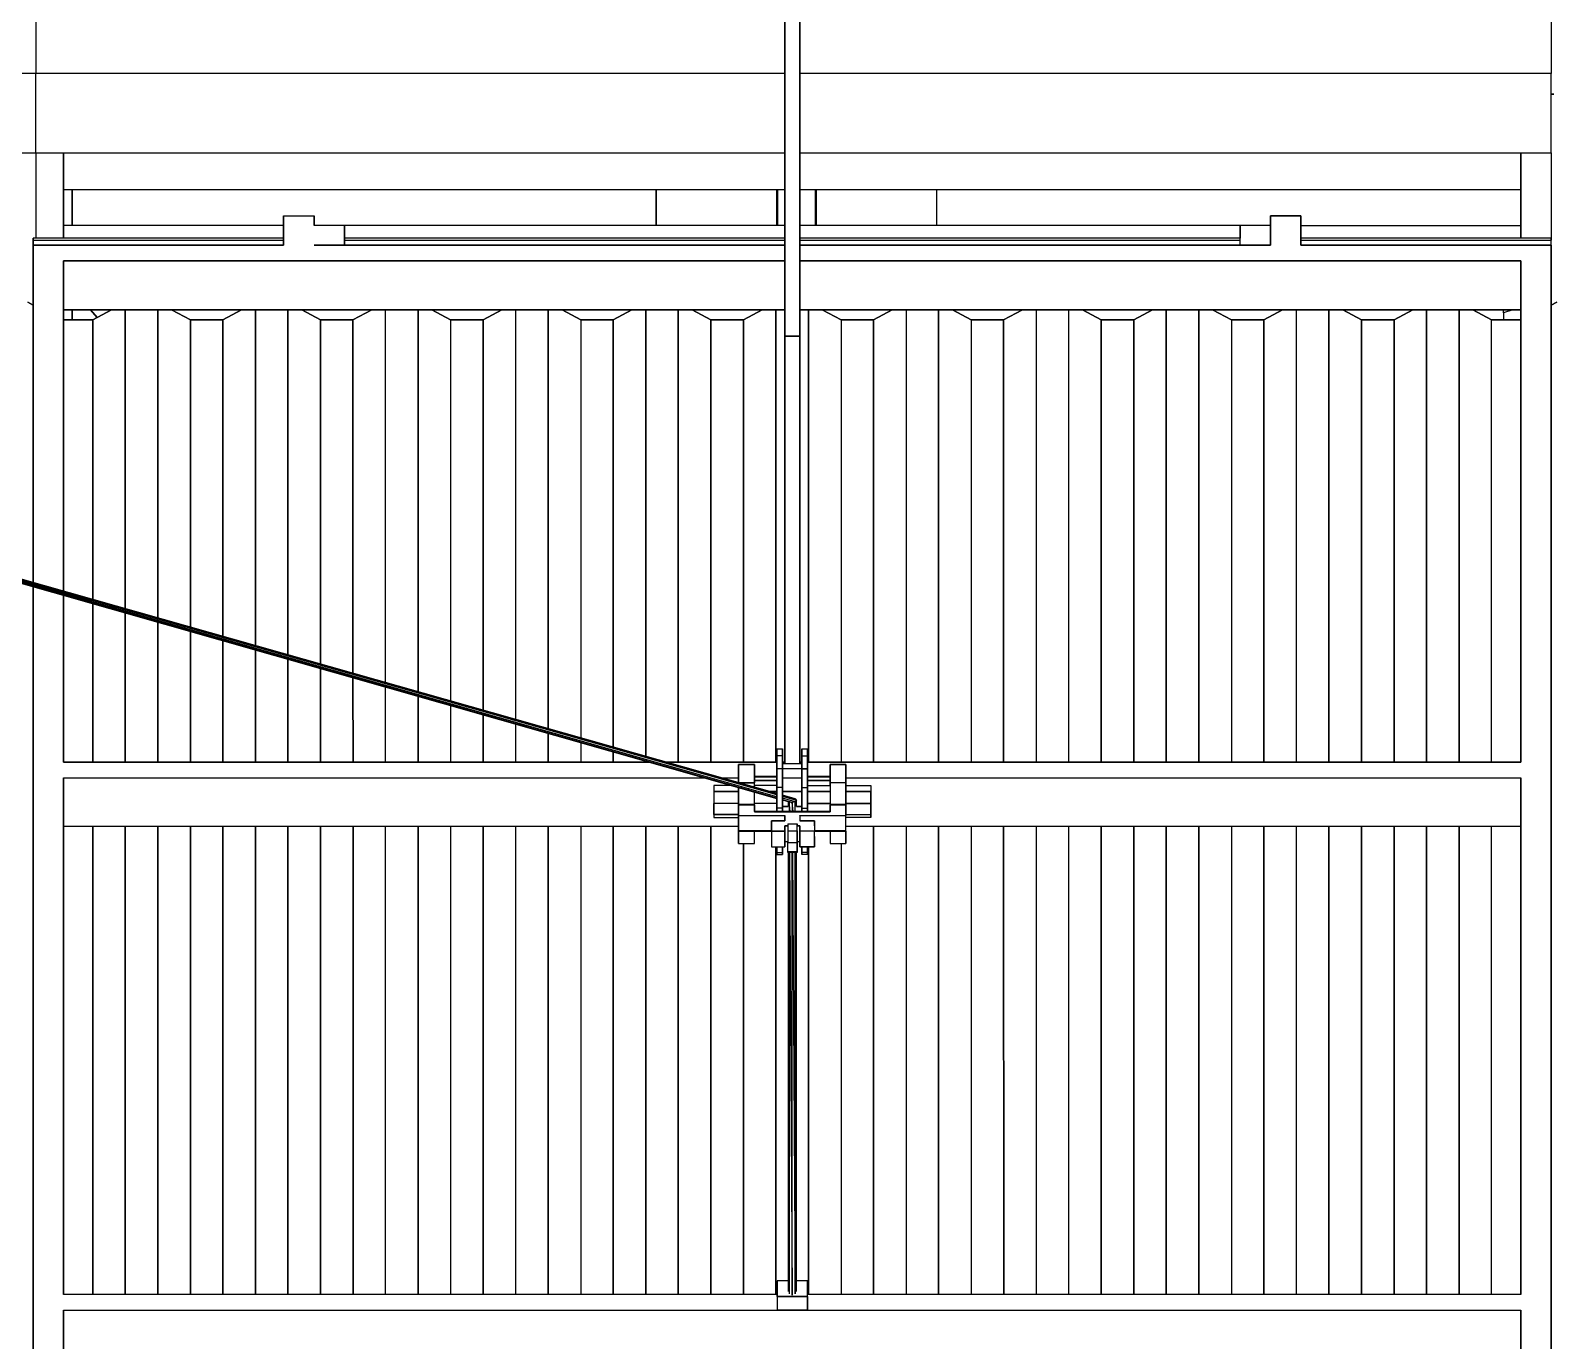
# Model space of a CAD drawing. Extents: x -32 to 51.8, y -51.6 to -5.5.
# Drawn here: x -6.741 to -2.73, y -45.767 to -42.315 of the extents above; entities that cross this region are included whole.
import ezdxf

# ---------------------------------------------------------------- set-up
doc = ezdxf.new("R2010")
doc.units = 0
doc.header["$MEASUREMENT"] = 0
doc.layers.get('0').update_dxf_attribs({"linetype": 'CONTINUOUS'})
doc.layers.add('hachures', color=5, linetype='CONTINUOUS')

msp = doc.modelspace()

# ---------------------------------------------------------------- linework, layer by layer
for p, q in [((-4.7536, -43.1207), (-4.7536, -41.2391)), ((-4.7536, -41.2391), (-4.7536, -43.1207)), ((-4.714, -43.1207), (-4.714, -41.2391)), ((-4.714, -41.2391), (-4.714, -43.1207)), ((-4.7536, -41.2813), (-4.7536, -43.0952)), ((-6.7272, -42.2401), (-6.7272, -42.429)), ((-2.7338, -42.2401), (-2.7338, -42.429)), ((-6.7272, -42.429), (-8.7074, -42.429)), ((-4.7536, -42.429), (-6.7272, -42.429)), ((-6.7272, -42.6379), (-6.7272, -42.429)), ((-2.7338, -42.429), (-4.714, -42.429)), ((-2.7338, -42.6379), (-2.7338, -42.429)), ((-2.7338, -42.4833), (-2.7272, -42.4833)), ((-2.7272, -42.4833), (-2.7338, -42.4833)), ((-4.7536, -43.0952), (-4.7536, -42.5372)), ((-8.7074, -42.6379), (-6.7272, -42.6379)), ((-6.7272, -42.6379), (-4.7536, -42.6379)), ((-6.7272, -42.6379), (-6.7272, -42.8627)), ((-6.6538, -42.6379), (-6.6538, -42.8627)), ((-6.6538, -42.8627), (-6.6538, -42.6379)), ((-6.6538, -42.6379), (-6.6538, -42.8627)), ((-4.7536, -42.6379), (-4.7536, -43.1375)), ((-4.714, -42.6379), (-2.7338, -42.6379)), ((-2.8138, -42.8627), (-2.8138, -42.6379)), ((-2.8138, -42.6379), (-2.8138, -42.8292)), ((-2.8138, -42.6379), (-2.8138, -42.8627)), ((-2.8138, -42.8292), (-2.8138, -42.6379)), ((-2.7338, -42.6379), (-2.7338, -42.8627)), ((-2.7338, -42.6379), (-2.7338, -42.7353)), ((-4.7536, -42.7353), (-6.6538, -42.7353)), ((-6.6308, -42.7353), (-6.6308, -42.8292)), ((-6.6308, -42.7353), (-6.6308, -42.8292)), ((-6.6308, -42.8292), (-6.6308, -42.7353)), ((-5.0922, -42.7353), (-5.0922, -42.8292)), ((-5.0922, -42.8292), (-5.0922, -42.7353)), ((-5.0922, -42.7353), (-5.0922, -42.8292)), ((-4.7742, -42.8292), (-4.7742, -42.7353)), ((-4.7723, -42.7353), (-4.7723, -42.8292)), ((-4.7723, -42.8292), (-4.7723, -42.7353)), ((-4.7723, -42.7353), (-4.7723, -42.8292)), ((-4.7723, -42.8292), (-4.7723, -42.7353)), ((-4.7723, -42.8292), (-4.7723, -42.7353)), ((-4.7723, -42.8292), (-4.7723, -42.7353)), ((-4.7723, -42.7353), (-4.7723, -42.8292)), ((-2.8138, -42.7353), (-4.714, -42.7353)), ((-4.6723, -42.7353), (-4.6723, -42.8292)), ((-4.6723, -42.8292), (-4.6723, -42.7353)), ((-4.6704, -42.8292), (-4.6704, -42.7353)), ((-4.6704, -42.7353), (-4.6704, -42.8292)), ((-4.6704, -42.7353), (-4.6704, -42.8292)), ((-4.3524, -42.8292), (-4.3524, -42.7353)), ((-2.7338, -42.7353), (-2.7338, -42.7353)), ((-6.6538, -42.8292), (-6.6538, -42.8292)), ((-6.6538, -42.8292), (-6.6538, -42.8292)), ((-6.0738, -42.8292), (-6.6538, -42.8292)), ((-6.6538, -42.8627), (-6.6538, -42.8292)), ((-6.0738, -42.8812), (-6.0738, -42.8038)), ((-6.0738, -42.8038), (-5.9938, -42.8038)), ((-6.0738, -42.8627), (-6.0738, -42.8038)), ((-6.0738, -42.8038), (-6.0738, -42.8812)), ((-6.0738, -42.8038), (-6.0738, -42.8627)), ((-5.9938, -42.8038), (-5.9938, -42.8292)), ((-5.9938, -42.8292), (-5.9938, -42.8038)), ((-5.9938, -42.8038), (-5.9938, -42.8292)), ((-5.9138, -42.8292), (-5.9938, -42.8292)), ((-4.7536, -42.8292), (-5.9138, -42.8292)), ((-5.9138, -42.8812), (-5.9138, -42.8292)), ((-5.9138, -42.8292), (-5.9138, -42.8812)), ((-3.5538, -42.8292), (-4.714, -42.8292)), ((-3.5538, -42.8292), (-3.5538, -42.8292)), ((-3.4738, -42.8292), (-3.5538, -42.8292)), ((-3.5538, -42.8292), (-3.5538, -42.8292)), ((-3.5538, -42.8292), (-3.5538, -42.8292)), ((-3.5538, -42.8812), (-3.5538, -42.8292)), ((-3.5538, -42.8627), (-3.5538, -42.8292)), ((-3.5538, -42.8292), (-3.5538, -42.8627)), ((-3.4738, -42.8812), (-3.4738, -42.8038)), ((-3.4738, -42.8038), (-3.3938, -42.8038)), ((-3.3938, -42.8038), (-3.4738, -42.8038)), ((-3.4738, -42.8038), (-3.4738, -42.8627)), ((-3.4738, -42.8038), (-3.4738, -42.8812)), ((-3.4738, -42.8627), (-3.4738, -42.8038)), ((-3.4738, -42.8292), (-3.4738, -42.8292)), ((-3.4738, -42.8812), (-3.4738, -42.8292)), ((-3.4738, -42.8292), (-3.4738, -42.8812)), ((-3.3938, -42.8038), (-3.3938, -42.8812)), ((-3.3938, -42.8812), (-3.3938, -42.8038)), ((-3.3938, -42.8038), (-3.3938, -42.8627)), ((-3.3938, -42.8292), (-2.8138, -42.8292)), ((-2.8138, -42.8627), (-2.8138, -42.8292)), ((-2.8138, -42.8292), (-2.8138, -42.8627)), ((-6.7338, -42.8822), (-6.7338, -42.8627)), ((-6.7338, -42.8627), (-6.7338, -42.8676)), ((-6.0738, -42.8627), (-6.7338, -42.8627)), ((-6.7338, -42.8676), (-6.7338, -42.8627)), ((-6.7338, -42.8676), (-6.0738, -42.8676)), ((-6.7338, -42.8939), (-6.7338, -42.8676)), ((-6.7338, -42.8676), (-6.7338, -42.8939)), ((-4.7536, -42.8627), (-5.9138, -42.8627)), ((-5.9138, -42.8676), (-4.7536, -42.8676)), ((-3.5538, -42.8627), (-4.714, -42.8627)), ((-4.714, -42.8676), (-3.5538, -42.8676)), ((-3.4738, -42.8627), (-3.4738, -42.8627)), ((-3.4738, -42.8676), (-3.4738, -42.8676)), ((-2.7338, -42.8627), (-3.3938, -42.8627)), ((-3.3938, -42.8676), (-2.7338, -42.8676)), ((-2.7338, -42.8676), (-2.7338, -42.8627)), ((-2.7338, -42.8627), (-2.7338, -42.8676)), ((-2.7338, -42.8627), (-2.7338, -42.8676)), ((-2.7338, -42.8812), (-2.7338, -42.8676)), ((-6.7338, -42.9225), (-6.7338, -42.8812)), ((-6.7338, -42.8812), (-6.6538, -42.8812)), ((-6.6538, -42.8812), (-6.7338, -42.8812)), ((-6.7338, -42.8812), (-6.7338, -43.0097)), ((-6.7338, -43.0097), (-6.7338, -42.8812)), ((-6.7338, -42.8812), (-6.7338, -42.9225)), ((-6.7338, -42.9145), (-6.7338, -42.8822)), ((-6.7338, -42.8822), (-6.7338, -42.8822)), ((-6.7338, -42.8822), (-6.7338, -42.9145)), ((-6.7338, -42.8939), (-6.7338, -42.8939)), ((-6.7338, -42.8939), (-6.7338, -42.9262)), ((-6.7338, -42.9262), (-6.7338, -42.8939)), ((-6.6538, -42.8812), (-6.0738, -42.8812)), ((-6.0738, -42.8812), (-6.6538, -42.8812)), ((-6.0738, -42.8812), (-6.0738, -42.8812)), ((-5.9938, -42.8812), (-4.7536, -42.8812)), ((-4.7536, -42.8812), (-5.9938, -42.8812)), ((-4.714, -42.8812), (-3.4738, -42.8812)), ((-3.4738, -42.8812), (-4.714, -42.8812)), ((-3.3938, -42.8812), (-2.8138, -42.8812)), ((-2.8138, -42.8812), (-3.3938, -42.8812)), ((-2.8138, -42.8812), (-2.7338, -42.8812)), ((-2.7338, -42.8812), (-2.8138, -42.8812)), ((-2.7338, -42.8812), (-2.7338, -42.9225)), ((-2.7338, -42.9225), (-2.7338, -42.8812)), ((-6.7338, -42.9408), (-6.7338, -42.9145)), ((-6.7338, -42.9145), (-6.7338, -42.9145)), ((-6.7338, -42.9145), (-6.7338, -42.9145)), ((-6.7338, -43.769), (-6.7338, -42.9225)), ((-6.7338, -42.9225), (-6.7338, -43.769)), ((-6.7338, -42.9262), (-6.7338, -42.9456)), ((-6.7338, -42.9262), (-6.7338, -42.9262)), ((-6.7338, -42.9456), (-6.7338, -42.9262)), ((-6.7338, -42.9456), (-6.7338, -42.9408)), ((-6.7338, -42.9408), (-6.7338, -42.9408)), ((-6.7338, -42.9408), (-6.7338, -42.9408)), ((-6.7338, -42.9408), (-6.7338, -42.9456)), ((-6.7338, -42.9456), (-6.7338, -42.9456)), ((-6.0738, -42.9225), (-6.6538, -42.9225)), ((-6.6538, -42.9225), (-6.6538, -43.7918)), ((-6.6538, -42.9225), (-6.6538, -42.9225)), ((-6.6538, -42.9225), (-6.0738, -42.9225)), ((-6.6538, -43.7918), (-6.6538, -42.9225)), ((-5.9938, -42.9225), (-6.0738, -42.9225)), ((-6.0738, -42.9225), (-5.9938, -42.9225)), ((-4.7536, -42.9225), (-5.9938, -42.9225)), ((-5.9938, -42.9225), (-4.7536, -42.9225)), ((-3.4738, -42.9225), (-4.714, -42.9225)), ((-4.714, -42.9225), (-3.4738, -42.9225)), ((-3.3938, -42.9225), (-3.4738, -42.9225)), ((-3.4738, -42.9225), (-3.3938, -42.9225)), ((-2.8138, -42.9225), (-3.3938, -42.9225)), ((-3.3938, -42.9225), (-2.8138, -42.9225)), ((-2.8138, -44.243), (-2.8138, -42.9225)), ((-2.8138, -42.9225), (-2.8138, -43.051)), ((-2.8138, -42.9225), (-2.8138, -44.243)), ((-2.7338, -42.9225), (-2.7338, -44.243)), ((-2.7338, -44.243), (-2.7338, -42.9225)), ((-6.7338, -43.039), (-6.7482, -43.0311)), ((-6.7482, -43.0311), (-6.7338, -43.039)), ((-6.7338, -43.0097), (-6.7338, -43.0097)), ((-6.7338, -43.0097), (-6.7338, -43.051)), ((-6.7338, -43.0097), (-6.7338, -43.0097)), ((-6.7338, -43.051), (-6.7338, -43.0097)), ((-2.8138, -43.0097), (-2.8138, -43.0097)), ((-2.8138, -43.0097), (-2.8138, -43.0097)), ((-2.7338, -43.0388), (-2.7196, -43.0311)), ((-2.7196, -43.0311), (-2.7338, -43.0388)), ((-6.7338, -43.051), (-6.7338, -43.769)), ((-6.7338, -43.769), (-6.7338, -43.051)), ((-6.6538, -43.051), (-6.0738, -43.051)), ((-6.0738, -43.051), (-6.6538, -43.051)), ((-6.6308, -43.051), (-6.6308, -43.0779)), ((-6.6308, -43.051), (-6.6308, -43.0779)), ((-6.6308, -43.0779), (-6.6308, -43.051)), ((-6.5653, -43.0716), (-6.5828, -43.051)), ((-6.5828, -43.051), (-6.5653, -43.0716)), ((-6.5275, -43.051), (-6.5768, -43.0779)), ((-6.5768, -43.0779), (-6.5275, -43.051)), ((-6.369, -43.051), (-6.3196, -43.0779)), ((-6.3196, -43.0779), (-6.3689, -43.051)), ((-6.1846, -43.051), (-6.2339, -43.0779)), ((-6.2339, -43.0779), (-6.1846, -43.051)), ((-6.0738, -43.051), (-5.9938, -43.051)), ((-5.9938, -43.051), (-6.0738, -43.051)), ((-5.9768, -43.0779), (-6.0261, -43.051)), ((-6.0261, -43.051), (-5.9768, -43.0779)), ((-5.9938, -43.051), (-4.7536, -43.051)), ((-4.7536, -43.051), (-5.9938, -43.051)), ((-5.8911, -43.0779), (-5.8417, -43.051)), ((-5.8418, -43.051), (-5.8911, -43.0779)), ((-5.6832, -43.051), (-5.6339, -43.0779)), ((-5.6339, -43.0779), (-5.6832, -43.051)), ((-5.5482, -43.0779), (-5.4989, -43.051)), ((-5.4989, -43.051), (-5.5482, -43.0779)), ((-5.3404, -43.051), (-5.2911, -43.0779)), ((-5.2911, -43.0779), (-5.3404, -43.051)), ((-5.156, -43.051), (-5.2053, -43.0779)), ((-5.2053, -43.0779), (-5.156, -43.051)), ((-4.9482, -43.0779), (-4.9975, -43.051)), ((-4.9975, -43.051), (-4.9482, -43.0779)), ((-4.8132, -43.051), (-4.8625, -43.0779)), ((-4.8625, -43.0779), (-4.8132, -43.051)), ((-4.7768, -43.051), (-4.7768, -44.243)), ((-4.7536, -43.0952), (-4.7536, -43.0351)), ((-4.714, -43.051), (-3.4738, -43.051)), ((-3.4738, -43.051), (-4.714, -43.051)), ((-4.691, -44.243), (-4.6911, -43.051)), ((-4.6547, -43.051), (-4.6053, -43.0779)), ((-4.6053, -43.0779), (-4.6547, -43.051)), ((-4.5196, -43.0779), (-4.4703, -43.051)), ((-4.4703, -43.051), (-4.5196, -43.0779)), ((-4.3118, -43.051), (-4.2625, -43.0779)), ((-4.2625, -43.0779), (-4.3118, -43.051)), ((-4.1768, -43.0779), (-4.1275, -43.051)), ((-4.1275, -43.051), (-4.1768, -43.0779)), ((-3.969, -43.051), (-3.9196, -43.0779)), ((-3.9196, -43.0779), (-3.9689, -43.051)), ((-3.7846, -43.051), (-3.8339, -43.0779)), ((-3.8339, -43.0779), (-3.7846, -43.051)), ((-3.6261, -43.051), (-3.5768, -43.0779)), ((-3.5768, -43.0779), (-3.6261, -43.051)), ((-3.4911, -43.0779), (-3.4417, -43.051)), ((-3.4417, -43.051), (-3.4911, -43.0779)), ((-3.4738, -43.051), (-3.3938, -43.051)), ((-3.3938, -43.051), (-3.4738, -43.051)), ((-3.3938, -43.051), (-2.8138, -43.051)), ((-2.8138, -43.051), (-3.3938, -43.051)), ((-3.2339, -43.0779), (-3.2832, -43.051)), ((-3.2832, -43.051), (-3.2339, -43.0779)), ((-3.0989, -43.051), (-3.1482, -43.0779)), ((-3.1482, -43.0779), (-3.0989, -43.051)), ((-2.9404, -43.051), (-2.8911, -43.0779)), ((-2.8911, -43.0779), (-2.9404, -43.051)), ((-2.8595, -43.0596), (-2.8595, -43.051)), ((-2.8352, -43.051), (-2.8595, -43.0596)), ((-2.8595, -43.0596), (-2.8595, -43.0779)), ((-2.8138, -43.0779), (-2.8138, -43.051)), ((-2.8138, -43.051), (-2.8138, -43.0779)), ((-2.8138, -43.051), (-2.8138, -44.243)), ((-2.8138, -43.051), (-2.8138, -43.0779)), ((-2.8138, -43.0779), (-2.8138, -43.051)), ((-6.5768, -43.0779), (-6.6538, -43.0779)), ((-6.6538, -43.0779), (-6.5768, -43.0779)), ((-6.2339, -43.0779), (-6.3196, -43.0779)), ((-6.3196, -43.0779), (-6.2339, -43.0779)), ((-5.8911, -43.0779), (-5.9768, -43.0779)), ((-5.9768, -43.0779), (-5.8911, -43.0779)), ((-5.6339, -43.0779), (-5.5482, -43.0779)), ((-5.5482, -43.0779), (-5.6339, -43.0779)), ((-5.2911, -43.0779), (-5.2053, -43.0779)), ((-5.2053, -43.0779), (-5.2911, -43.0779)), ((-4.8625, -43.0779), (-4.9482, -43.0779)), ((-4.9482, -43.0779), (-4.8625, -43.0779)), ((-4.7536, -43.0952), (-4.7536, -43.0952)), ((-4.7536, -43.0952), (-4.7536, -43.0952)), ((-4.7536, -43.1375), (-4.7536, -43.0952)), ((-4.6053, -43.0779), (-4.5196, -43.0779)), ((-4.5196, -43.0779), (-4.6053, -43.0779)), ((-4.2625, -43.0779), (-4.1768, -43.0779)), ((-4.1768, -43.0779), (-4.2625, -43.0779)), ((-3.8339, -43.0779), (-3.9196, -43.0779)), ((-3.9196, -43.0779), (-3.8339, -43.0779)), ((-3.5768, -43.0779), (-3.4911, -43.0779)), ((-3.4911, -43.0779), (-3.5768, -43.0779)), ((-3.1482, -43.0779), (-3.2339, -43.0779)), ((-3.2339, -43.0779), (-3.1482, -43.0779)), ((-2.8911, -43.0779), (-2.8138, -43.0779)), ((-2.8138, -43.0779), (-2.8911, -43.0779)), ((-4.7535, -44.2463), (-4.7536, -43.1207)), ((-4.7536, -43.1207), (-4.714, -43.1207)), ((-4.714, -43.1207), (-4.7536, -43.1207)), ((-4.7536, -43.1207), (-4.7536, -44.2463)), ((-4.7536, -43.1375), (-4.7536, -43.1629)), ((-4.7536, -43.1629), (-4.7536, -43.1375)), ((-4.714, -44.2463), (-4.714, -43.1207)), ((-4.714, -43.1207), (-4.714, -43.1207)), ((-4.714, -43.1207), (-4.714, -44.2463)), ((-4.774, -44.3341), (-8.9101, -43.1605)), ((-8.9101, -43.1605), (-4.774, -44.338)), ((-4.774, -44.338), (-8.8552, -43.1771)), ((-8.8552, -43.1771), (-4.774, -44.3386)), ((-4.774, -44.3341), (-8.8508, -43.1738)), ((-4.774, -44.3292), (-8.8507, -43.1737)), ((-4.774, -44.3291), (-8.8473, -43.1706)), ((-4.774, -44.3261), (-8.8473, -43.1706)), ((-8.8458, -43.1687), (-4.774, -44.3261)), ((-4.7536, -43.1629), (-4.7535, -44.2463)), ((-4.7536, -44.2463), (-4.7536, -43.1629)), ((-6.7338, -44.243), (-6.7338, -43.7808)), ((-6.7338, -43.7808), (-6.7338, -44.3715)), ((-6.7338, -43.7808), (-6.7338, -44.243)), ((-6.7338, -44.3715), (-6.7338, -43.7808)), ((-6.6538, -43.8036), (-6.6538, -44.243)), ((-6.6538, -44.243), (-6.6538, -43.8036)), ((-5.5482, -44.1183), (-5.5482, -44.243)), ((-4.774, -44.2076), (-4.7595, -44.2076)), ((-4.774, -44.2262), (-4.774, -44.2076)), ((-4.774, -44.2076), (-4.774, -44.2127)), ((-4.774, -44.2076), (-4.774, -44.2262)), ((-4.774, -44.2076), (-4.774, -44.2076)), ((-4.774, -44.2127), (-4.774, -44.2358)), ((-4.7595, -44.2262), (-4.774, -44.2262)), ((-4.774, -44.2609), (-4.774, -44.2262)), ((-4.774, -44.2262), (-4.774, -44.2609)), ((-4.7595, -44.2262), (-4.7595, -44.2076)), ((-4.7595, -44.2076), (-4.7595, -44.2127)), ((-4.7595, -44.2076), (-4.7595, -44.2262)), ((-4.7595, -44.2127), (-4.7595, -44.2358)), ((-4.7595, -44.2609), (-4.7595, -44.2262)), ((-4.7595, -44.2262), (-4.7595, -44.2609)), ((-4.7084, -44.2076), (-4.694, -44.2076)), ((-4.7084, -44.2262), (-4.7084, -44.2076)), ((-4.7084, -44.2076), (-4.7084, -44.2127)), ((-4.7084, -44.2127), (-4.7084, -44.2076)), ((-4.7084, -44.2076), (-4.7084, -44.2262)), ((-4.7084, -44.2127), (-4.7084, -44.2127)), ((-4.7084, -44.2127), (-4.7084, -44.2127)), ((-4.7084, -44.2127), (-4.7084, -44.2358)), ((-4.7084, -44.2358), (-4.7084, -44.2127)), ((-4.7084, -44.2262), (-4.694, -44.2262)), ((-4.7084, -44.2609), (-4.7084, -44.2262)), ((-4.7084, -44.2262), (-4.7084, -44.2609)), ((-4.694, -44.2076), (-4.694, -44.2262)), ((-4.694, -44.2262), (-4.694, -44.2076)), ((-4.694, -44.2262), (-4.694, -44.2609)), ((-4.694, -44.2609), (-4.694, -44.2262)), ((-6.7338, -44.2843), (-6.7338, -44.243)), ((-6.7338, -44.243), (-6.7338, -44.2843)), ((-6.6538, -44.243), (-5.1099, -44.243)), ((-5.1099, -44.243), (-6.6538, -44.243)), ((-5.1196, -44.2402), (-5.1196, -44.243)), ((-5.1196, -44.243), (-5.1196, -44.2402)), ((-5.0663, -44.243), (-4.774, -44.243)), ((-4.774, -44.243), (-5.0663, -44.243)), ((-4.8752, -44.249), (-4.8752, -44.2619)), ((-4.8333, -44.249), (-4.8752, -44.249)), ((-4.8752, -44.249), (-4.8752, -44.2973)), ((-4.8752, -44.2619), (-4.8752, -44.249)), ((-4.8752, -44.249), (-4.8333, -44.249)), ((-4.8752, -44.2619), (-4.8752, -44.2972)), ((-4.8752, -44.2972), (-4.8752, -44.2619)), ((-4.8333, -44.2619), (-4.8333, -44.249)), ((-4.8333, -44.249), (-4.8333, -44.2972)), ((-4.8333, -44.2619), (-4.8333, -44.249)), ((-4.8333, -44.249), (-4.8333, -44.2619)), ((-4.8333, -44.2972), (-4.8333, -44.2619)), ((-4.8333, -44.2619), (-4.8333, -44.2972)), ((-4.774, -44.2358), (-4.774, -44.2358)), ((-4.774, -44.2358), (-4.774, -44.2778)), ((-4.774, -44.2778), (-4.774, -44.2358)), ((-4.7595, -44.2609), (-4.774, -44.2609)), ((-4.774, -44.3103), (-4.774, -44.2609)), ((-4.774, -44.2609), (-4.774, -44.3103)), ((-4.7595, -44.2358), (-4.7595, -44.2463)), ((-4.7595, -44.243), (-4.7535, -44.243)), ((-4.7535, -44.243), (-4.7595, -44.243)), ((-4.7595, -44.2463), (-4.7084, -44.2463)), ((-4.7595, -44.2598), (-4.7084, -44.2598)), ((-4.7595, -44.3103), (-4.7595, -44.2609)), ((-4.7595, -44.2609), (-4.7595, -44.3103)), ((-4.714, -44.243), (-4.7084, -44.243)), ((-4.7084, -44.243), (-4.714, -44.243)), ((-4.7084, -44.2358), (-4.7084, -44.2358)), ((-4.7084, -44.2463), (-4.7084, -44.2358)), ((-4.7084, -44.2463), (-4.7084, -44.2598)), ((-4.7084, -44.2598), (-4.7084, -44.2463)), ((-4.7084, -44.2598), (-4.7084, -44.2848)), ((-4.7084, -44.2848), (-4.7084, -44.2598)), ((-4.7084, -44.2609), (-4.694, -44.2609)), ((-4.7084, -44.3103), (-4.7084, -44.2609)), ((-4.694, -44.2609), (-4.7084, -44.2609)), ((-4.7084, -44.2609), (-4.7084, -44.3103)), ((-4.694, -44.243), (-2.8138, -44.243)), ((-2.8138, -44.243), (-4.694, -44.243)), ((-4.694, -44.2609), (-4.694, -44.2609)), ((-4.694, -44.2609), (-4.694, -44.3103)), ((-4.694, -44.3103), (-4.694, -44.2609)), ((-4.5923, -44.249), (-4.6342, -44.249)), ((-4.6342, -44.249), (-4.6342, -44.3045)), ((-4.6342, -44.249), (-4.6342, -44.2619)), ((-4.6342, -44.2619), (-4.6342, -44.249)), ((-4.6342, -44.249), (-4.5923, -44.249)), ((-4.6342, -44.2619), (-4.6342, -44.2972)), ((-4.6342, -44.2972), (-4.6342, -44.2619)), ((-4.5923, -44.2619), (-4.5923, -44.249)), ((-4.5923, -44.2619), (-4.5923, -44.249)), ((-4.5923, -44.249), (-4.5923, -44.3045)), ((-4.5923, -44.249), (-4.5923, -44.2619)), ((-4.5923, -44.2972), (-4.5923, -44.2619)), ((-4.5923, -44.2619), (-4.5923, -44.2972)), ((-2.7338, -44.243), (-2.7338, -44.2843)), ((-2.7338, -44.2843), (-2.7338, -44.243)), ((-6.7338, -45.646), (-6.7338, -44.2843)), ((-6.7338, -44.2843), (-6.7338, -45.646)), ((-6.6538, -44.2843), (-4.9649, -44.2843)), ((-6.6538, -44.2843), (-6.6538, -45.646)), ((-6.6538, -45.646), (-6.6538, -44.2843)), ((-4.9406, -44.3045), (-4.9406, -44.3207)), ((-4.8939, -44.3045), (-4.9406, -44.3045)), ((-4.9406, -44.3045), (-4.9406, -44.313)), ((-4.9406, -44.313), (-4.9406, -44.313)), ((-4.9406, -44.313), (-4.9406, -44.3414)), ((-4.9211, -44.2843), (-4.8752, -44.2843)), ((-4.8752, -44.2807), (-4.8752, -44.2807)), ((-4.8752, -44.2807), (-4.8752, -44.2973)), ((-4.8752, -44.2918), (-4.8752, -44.2814)), ((-4.8752, -44.2814), (-4.8752, -44.2814)), ((-4.8752, -44.2973), (-4.8752, -44.2972)), ((-4.8752, -44.2972), (-4.8333, -44.2972)), ((-4.8752, -44.2972), (-4.8752, -44.2972)), ((-4.8752, -44.2972), (-4.8752, -44.2973)), ((-4.8333, -44.2972), (-4.8752, -44.2972)), ((-4.8752, -44.3551), (-4.8752, -44.3098)), ((-4.8752, -44.3098), (-4.8752, -44.3551)), ((-4.774, -44.2807), (-4.8333, -44.2807)), ((-4.8333, -44.2814), (-4.774, -44.2814)), ((-4.774, -44.2918), (-4.8333, -44.2918)), ((-4.8333, -44.2918), (-4.774, -44.2918)), ((-4.8333, -44.3092), (-4.8333, -44.2972)), ((-4.774, -44.3045), (-4.8333, -44.3045)), ((-4.774, -44.2778), (-4.774, -44.2778)), ((-4.774, -44.2778), (-4.774, -44.3045)), ((-4.774, -44.3045), (-4.774, -44.2778)), ((-4.774, -44.3207), (-4.774, -44.3045)), ((-4.774, -44.3045), (-4.774, -44.313)), ((-4.7595, -44.3103), (-4.774, -44.3103)), ((-4.774, -44.3646), (-4.774, -44.3103)), ((-4.774, -44.3103), (-4.774, -44.3646)), ((-4.7595, -44.2848), (-4.7084, -44.2848)), ((-4.7595, -44.3646), (-4.7595, -44.3103)), ((-4.7595, -44.3103), (-4.7595, -44.3646)), ((-4.7084, -44.2778), (-4.7084, -44.2778)), ((-4.7084, -44.3205), (-4.7084, -44.2848)), ((-4.7084, -44.3103), (-4.694, -44.3103)), ((-4.7084, -44.3646), (-4.7084, -44.3103)), ((-4.7084, -44.3103), (-4.7084, -44.3646)), ((-4.6342, -44.2807), (-4.694, -44.2807)), ((-4.694, -44.2814), (-4.6342, -44.2814)), ((-4.6342, -44.2918), (-4.694, -44.2918)), ((-4.694, -44.2918), (-4.6342, -44.2918)), ((-4.694, -44.3045), (-4.6342, -44.3045)), ((-4.694, -44.3103), (-4.694, -44.3646)), ((-4.694, -44.3646), (-4.694, -44.3103)), ((-4.6342, -44.2807), (-4.6342, -44.2807)), ((-4.6342, -44.2814), (-4.6342, -44.2814)), ((-4.6342, -44.3045), (-4.6342, -44.2918)), ((-4.6342, -44.2972), (-4.6342, -44.3551)), ((-4.5923, -44.2972), (-4.6342, -44.2972)), ((-4.5923, -44.2918), (-4.5923, -44.2807)), ((-4.5923, -44.2807), (-4.5923, -44.3045)), ((-4.5923, -44.2843), (-2.8138, -44.2843)), ((-4.5923, -44.3045), (-4.5923, -44.2918)), ((-4.5923, -44.3551), (-4.5923, -44.2972)), ((-4.5923, -44.2972), (-4.5923, -44.3551)), ((-4.5923, -44.3045), (-4.5269, -44.3045)), ((-4.5269, -44.3045), (-4.5269, -44.3207)), ((-2.8138, -45.646), (-2.8138, -44.2843)), ((-2.8138, -44.2843), (-2.8138, -44.4128)), ((-2.8138, -44.2843), (-2.8138, -45.646)), ((-2.7338, -44.2843), (-2.7338, -45.646)), ((-2.7338, -45.646), (-2.7338, -44.2843)), ((-4.9406, -44.3207), (-4.9406, -44.3522)), ((-4.8752, -44.3207), (-4.9406, -44.3207)), ((-4.9406, -44.3207), (-4.8752, -44.3207)), ((-4.9406, -44.3414), (-4.9406, -44.3414)), ((-4.9406, -44.3414), (-4.9406, -44.3729)), ((-4.9406, -44.3522), (-4.9406, -44.3806)), ((-4.8752, -44.3522), (-4.9406, -44.3522)), ((-4.9406, -44.3806), (-4.9406, -44.3522)), ((-4.8333, -44.3551), (-4.8752, -44.3551)), ((-4.8752, -44.3551), (-4.8752, -44.3735)), ((-4.8752, -44.3739), (-4.8752, -44.3555)), ((-4.8752, -44.3555), (-4.8333, -44.3555)), ((-4.8333, -44.3551), (-4.8333, -44.3217)), ((-4.774, -44.3522), (-4.8333, -44.3522)), ((-4.8333, -44.3735), (-4.8333, -44.3551)), ((-4.8333, -44.3555), (-4.8333, -44.3735)), ((-4.774, -44.3207), (-4.7929, -44.3207)), ((-4.7929, -44.3207), (-4.774, -44.3207)), ((-4.774, -44.3261), (-4.774, -44.3207)), ((-4.774, -44.3207), (-4.774, -44.3261)), ((-4.774, -44.3522), (-4.774, -44.3386)), ((-4.774, -44.3386), (-4.774, -44.3522)), ((-4.774, -44.3735), (-4.774, -44.3522)), ((-4.7084, -44.3205), (-4.7595, -44.3205)), ((-4.7595, -44.3205), (-4.7084, -44.3205)), ((-4.7595, -44.3302), (-4.7595, -44.3205)), ((-4.7257, -44.3398), (-4.7595, -44.3302)), ((-4.7595, -44.3302), (-4.7257, -44.3398)), ((-4.7224, -44.3438), (-4.7595, -44.3333)), ((-4.7224, -44.3438), (-4.7595, -44.3333)), ((-4.7257, -44.3478), (-4.7595, -44.3382)), ((-4.7257, -44.3478), (-4.7595, -44.3382)), ((-4.7336, -44.3495), (-4.7595, -44.3421)), ((-4.7595, -44.3421), (-4.7336, -44.3495)), ((-4.7595, -44.3596), (-4.7595, -44.3427)), ((-4.7595, -44.3427), (-4.7416, -44.3478)), ((-4.7449, -44.3469), (-4.7449, -44.3596)), ((-4.739, -44.3735), (-4.7416, -44.3478)), ((-4.7416, -44.3478), (-4.7416, -44.3735)), ((-4.7336, -44.3495), (-4.7416, -44.3478)), ((-4.7257, -44.3478), (-4.7336, -44.3495)), ((-4.7311, -44.3735), (-4.7336, -44.3495)), ((-4.7336, -44.3495), (-4.7336, -44.3735)), ((-4.7257, -44.3398), (-4.7224, -44.3438)), ((-4.7224, -44.3438), (-4.7257, -44.3478)), ((-4.7257, -44.3735), (-4.7257, -44.3478)), ((-4.7224, -44.3596), (-4.7224, -44.3438)), ((-4.7084, -44.3205), (-4.7084, -44.3205)), ((-4.7084, -44.3596), (-4.7084, -44.3205)), ((-4.6342, -44.3207), (-4.694, -44.3207)), ((-4.694, -44.3207), (-4.6342, -44.3207)), ((-4.694, -44.3522), (-4.6342, -44.3522)), ((-4.6342, -44.3522), (-4.694, -44.3522)), ((-4.6342, -44.3551), (-4.6342, -44.3735)), ((-4.5923, -44.3551), (-4.6342, -44.3551)), ((-4.6342, -44.3735), (-4.6342, -44.3555)), ((-4.6342, -44.3555), (-4.5923, -44.3555)), ((-4.5269, -44.3207), (-4.5923, -44.3207)), ((-4.5923, -44.3207), (-4.5269, -44.3207)), ((-4.5923, -44.3522), (-4.5269, -44.3522)), ((-4.5269, -44.3522), (-4.5923, -44.3522)), ((-4.5923, -44.3735), (-4.5923, -44.3551)), ((-4.5923, -44.3555), (-4.5923, -44.3739)), ((-4.5269, -44.3522), (-4.5269, -44.3207)), ((-4.5269, -44.3207), (-4.5269, -44.3522)), ((-4.5269, -44.3414), (-4.5269, -44.3414)), ((-4.5269, -44.3414), (-4.5269, -44.3729)), ((-4.5269, -44.3522), (-4.5269, -44.3806)), ((-4.5269, -44.3806), (-4.5269, -44.3522)), ((-6.7338, -44.3715), (-6.7338, -44.4127)), ((-6.7338, -44.4128), (-6.7338, -44.3715)), ((-4.9406, -44.3729), (-4.9406, -44.3729)), ((-4.9406, -44.3729), (-4.9406, -44.3892)), ((-4.9406, -44.3806), (-4.9406, -44.3892)), ((-4.9406, -44.3806), (-4.8752, -44.3806)), ((-4.8752, -44.3806), (-4.9406, -44.3806)), ((-4.9406, -44.3892), (-4.8752, -44.3892)), ((-4.8752, -44.3735), (-4.8752, -44.3838)), ((-4.8752, -44.3838), (-4.8752, -44.3739)), ((-4.8752, -44.3838), (-4.8752, -44.4244)), ((-4.8752, -44.4244), (-4.8752, -44.3838)), ((-4.8752, -44.3838), (-4.8333, -44.3838)), ((-4.8333, -44.3842), (-4.8752, -44.3842)), ((-4.8752, -44.3892), (-4.8752, -44.4095)), ((-4.8752, -44.4578), (-4.8752, -44.3957)), ((-4.8752, -44.3957), (-4.8752, -44.3957)), ((-4.8752, -44.4141), (-4.8752, -44.3957)), ((-4.8752, -44.3961), (-4.8752, -44.3961)), ((-4.8752, -44.3961), (-4.8752, -44.4145)), ((-4.7535, -44.3735), (-4.8333, -44.3735)), ((-4.8333, -44.3735), (-4.8333, -44.3739)), ((-4.8333, -44.3739), (-4.7535, -44.3739)), ((-4.8333, -44.3838), (-4.7535, -44.3838)), ((-4.7535, -44.3842), (-4.8333, -44.3842)), ((-4.7595, -44.3646), (-4.774, -44.3646)), ((-4.774, -44.3735), (-4.774, -44.3646)), ((-4.774, -44.3646), (-4.774, -44.3735)), ((-4.7449, -44.3596), (-4.7595, -44.3596)), ((-4.7595, -44.3596), (-4.7449, -44.3596)), ((-4.7595, -44.3735), (-4.7595, -44.3646)), ((-4.7595, -44.3646), (-4.7595, -44.3735)), ((-4.714, -44.3735), (-4.7535, -44.3735)), ((-4.7535, -44.3739), (-4.714, -44.3739)), ((-4.7535, -44.3838), (-4.7535, -44.3981)), ((-4.7535, -44.3981), (-4.7535, -44.3842)), ((-4.7084, -44.3596), (-4.7224, -44.3596)), ((-4.7224, -44.3596), (-4.7084, -44.3596)), ((-4.6342, -44.3735), (-4.714, -44.3735)), ((-4.714, -44.3739), (-4.6342, -44.3739)), ((-4.714, -44.3842), (-4.714, -44.3838)), ((-4.714, -44.3838), (-4.6342, -44.3838)), ((-4.714, -44.3838), (-4.714, -44.3842)), ((-4.6342, -44.3842), (-4.714, -44.3842)), ((-4.714, -44.3842), (-4.714, -44.3981)), ((-4.7084, -44.3596), (-4.7084, -44.3596)), ((-4.7084, -44.3735), (-4.7084, -44.3596)), ((-4.7084, -44.3646), (-4.694, -44.3646)), ((-4.7084, -44.3735), (-4.7084, -44.3646)), ((-4.7084, -44.3646), (-4.7084, -44.3735)), ((-4.694, -44.3646), (-4.694, -44.3735)), ((-4.694, -44.3735), (-4.694, -44.3646)), ((-4.6342, -44.3735), (-4.6342, -44.3739)), ((-4.6342, -44.3838), (-4.5923, -44.3838)), ((-4.5923, -44.3842), (-4.6342, -44.3842)), ((-4.5923, -44.3838), (-4.5923, -44.3735)), ((-4.5923, -44.3739), (-4.5923, -44.3838)), ((-4.5923, -44.3806), (-4.5269, -44.3806)), ((-4.5923, -44.4244), (-4.5923, -44.3838)), ((-4.5269, -44.3892), (-4.5923, -44.3892)), ((-4.5269, -44.3729), (-4.5269, -44.3892)), ((-4.5269, -44.3806), (-4.5269, -44.3892)), ((-4.5269, -44.3892), (-4.5269, -44.3806)), ((-6.7338, -44.4127), (-6.7338, -45.7745)), ((-6.7338, -45.7745), (-6.7338, -44.4128)), ((-4.8752, -44.4128), (-6.6538, -44.4128)), ((-6.6538, -45.646), (-6.6538, -44.4128)), ((-6.6538, -44.4128), (-6.6538, -45.646)), ((-4.8752, -44.4095), (-4.8752, -44.4095)), ((-4.8752, -44.4095), (-4.8752, -44.4224)), ((-4.8752, -44.4095), (-4.8752, -44.4095)), ((-4.8752, -44.4244), (-4.8752, -44.4141)), ((-4.8752, -44.4145), (-4.8752, -44.4248)), ((-4.8752, -44.4224), (-4.8752, -44.4578)), ((-4.8333, -44.4244), (-4.8752, -44.4244)), ((-4.8752, -44.4248), (-4.8333, -44.4248)), ((-4.7888, -44.4244), (-4.8333, -44.4244)), ((-4.8333, -44.4578), (-4.8333, -44.4248)), ((-4.8333, -44.4248), (-4.7888, -44.4248)), ((-4.7535, -44.3981), (-4.7888, -44.3981)), ((-4.7888, -44.3981), (-4.7888, -44.4386)), ((-4.7888, -44.3981), (-4.7888, -44.4112)), ((-4.7888, -44.4112), (-4.7888, -44.3981)), ((-4.7888, -44.3981), (-4.7535, -44.3981)), ((-4.7888, -44.4112), (-4.7888, -44.4252)), ((-4.7888, -44.4252), (-4.7888, -44.4112)), ((-4.7888, -44.4252), (-4.7888, -44.4658)), ((-4.7888, -44.4252), (-4.7888, -44.4252)), ((-4.7888, -44.4252), (-4.7535, -44.4252)), ((-4.7535, -44.4252), (-4.7888, -44.4252)), ((-4.7535, -44.4112), (-4.745, -44.4112)), ((-4.745, -44.4112), (-4.7535, -44.4112)), ((-4.7535, -44.4112), (-4.7535, -44.4252)), ((-4.7535, -44.4252), (-4.7535, -44.4112)), ((-4.7535, -44.4112), (-4.7535, -44.4518)), ((-4.7535, -44.4252), (-4.7535, -44.4252)), ((-4.7535, -44.4252), (-4.7535, -44.4658)), ((-4.7535, -44.4658), (-4.7535, -44.4252)), ((-4.745, -44.4052), (-4.7207, -44.4052)), ((-4.745, -44.4052), (-4.745, -44.4242)), ((-4.745, -44.4242), (-4.7207, -44.4242)), ((-4.745, -44.4242), (-4.745, -44.4544)), ((-4.7207, -44.4052), (-4.7207, -44.4085)), ((-4.7207, -44.4242), (-4.7207, -44.4052)), ((-4.7207, -44.4112), (-4.714, -44.4112)), ((-4.714, -44.4112), (-4.7207, -44.4112)), ((-4.7207, -44.4544), (-4.7207, -44.4242)), ((-4.7207, -44.4242), (-4.7207, -44.4242)), ((-4.7207, -44.4242), (-4.7207, -44.4544)), ((-4.714, -44.3981), (-4.6747, -44.3981)), ((-4.6747, -44.3981), (-4.714, -44.3981)), ((-4.714, -44.4112), (-4.714, -44.4518)), ((-4.714, -44.4112), (-4.714, -44.4252)), ((-4.714, -44.4252), (-4.714, -44.4112)), ((-4.714, -44.4252), (-4.714, -44.4658)), ((-4.6747, -44.4252), (-4.714, -44.4252)), ((-4.714, -44.4658), (-4.714, -44.4252)), ((-4.6747, -44.3981), (-4.6747, -44.4112)), ((-4.6747, -44.4112), (-4.6747, -44.3981)), ((-4.6747, -44.4112), (-4.6747, -44.4252)), ((-4.6342, -44.4244), (-4.6747, -44.4244)), ((-4.6747, -44.4248), (-4.6342, -44.4248)), ((-4.6747, -44.4658), (-4.6747, -44.4252)), ((-4.5923, -44.4244), (-4.6342, -44.4244)), ((-4.6342, -44.4248), (-4.5923, -44.4248)), ((-4.6342, -44.4248), (-4.6342, -44.4578)), ((-2.8138, -44.4128), (-4.5923, -44.4128)), ((-4.5923, -44.4248), (-4.5923, -44.4244)), ((-4.5923, -44.4248), (-4.5923, -44.4578)), ((-4.5923, -44.4578), (-4.5923, -44.4248)), ((-4.5923, -44.4248), (-4.5923, -44.4578)), ((-2.8138, -44.4128), (-2.8138, -45.646)), ((-4.8752, -44.4578), (-4.8333, -44.4578)), ((-4.7888, -44.4386), (-4.7888, -44.4386)), ((-4.7888, -44.4386), (-4.7888, -44.4518)), ((-4.7888, -44.4658), (-4.7535, -44.4658)), ((-4.7768, -44.4658), (-4.7767, -45.646)), ((-4.774, -44.4658), (-4.774, -44.4674)), ((-4.774, -44.4809), (-4.774, -44.4658)), ((-4.774, -44.4674), (-4.774, -44.4674)), ((-4.774, -44.4674), (-4.774, -44.486)), ((-4.7595, -44.4809), (-4.7595, -44.4658)), ((-4.7595, -44.4658), (-4.7595, -44.4809)), ((-4.7535, -44.4518), (-4.745, -44.4518)), ((-4.7535, -44.4518), (-4.7535, -44.4658)), ((-4.745, -44.4544), (-4.7207, -44.4544)), ((-4.745, -44.4781), (-4.745, -44.4544)), ((-4.7207, -44.4518), (-4.714, -44.4518)), ((-4.7207, -44.4781), (-4.7207, -44.4544)), ((-4.7207, -44.4544), (-4.7207, -44.4781)), ((-4.714, -44.4386), (-4.714, -44.4386)), ((-4.714, -44.4386), (-4.714, -44.4386)), ((-4.714, -44.4518), (-4.714, -44.4658)), ((-4.714, -44.4658), (-4.714, -44.4518)), ((-4.714, -44.4658), (-4.6747, -44.4658)), ((-4.6747, -44.4658), (-4.714, -44.4658)), ((-4.7084, -44.4809), (-4.7084, -44.4658)), ((-4.7084, -44.4674), (-4.7084, -44.4658)), ((-4.7084, -44.4658), (-4.7084, -44.4809)), ((-4.7084, -44.4658), (-4.7084, -44.4674)), ((-4.7084, -44.4674), (-4.7084, -44.4674)), ((-4.7084, -44.4674), (-4.7084, -44.486)), ((-4.7084, -44.486), (-4.7084, -44.4674)), ((-4.7084, -44.4674), (-4.7084, -44.4674)), ((-4.694, -44.4658), (-4.694, -44.4809)), ((-4.694, -44.4809), (-4.694, -44.4658)), ((-4.691, -45.646), (-4.691, -44.4658)), ((-4.6747, -44.4386), (-4.6747, -44.4518)), ((-4.6747, -44.4658), (-4.6747, -44.4518)), ((-4.6747, -44.4518), (-4.6747, -44.4658)), ((-4.6342, -44.4578), (-4.5923, -44.4578)), ((-4.774, -44.4809), (-4.7595, -44.4809)), ((-4.774, -44.4809), (-4.774, -44.486)), ((-4.774, -44.486), (-4.7595, -44.486)), ((-4.7595, -44.486), (-4.7595, -44.4809)), ((-4.7595, -44.4809), (-4.7595, -44.486)), ((-4.745, -44.4781), (-4.7207, -44.4781)), ((-4.745, -44.4815), (-4.745, -44.4781)), ((-4.7207, -44.4815), (-4.745, -44.4815)), ((-4.7449, -44.4815), (-4.7449, -45.6376)), ((-4.7447, -44.4815), (-4.7416, -45.6444)), ((-4.7416, -44.4815), (-4.7416, -45.6444)), ((-4.7412, -44.4815), (-4.7337, -45.6472)), ((-4.7337, -45.6472), (-4.7336, -44.4815)), ((-4.7333, -44.4815), (-4.7257, -45.6444)), ((-4.7257, -45.6444), (-4.7257, -44.4815)), ((-4.7224, -45.6376), (-4.7255, -44.4815)), ((-4.7224, -45.6376), (-4.7224, -44.4815)), ((-4.7207, -44.4781), (-4.7207, -44.4815)), ((-4.7207, -44.4815), (-4.7207, -44.4781)), ((-4.7207, -44.4781), (-4.7207, -44.4815)), ((-4.694, -44.4809), (-4.7084, -44.4809)), ((-4.7084, -44.486), (-4.7084, -44.4809)), ((-4.7084, -44.4809), (-4.7084, -44.486)), ((-4.694, -44.486), (-4.7084, -44.486)), ((-4.694, -44.4809), (-4.694, -44.486)), ((-4.694, -44.486), (-4.694, -44.4809)), ((-4.7449, -45.6097), (-4.7738, -45.6097)), ((-4.7738, -45.6097), (-4.7738, -45.646)), ((-4.7738, -45.651), (-4.7738, -45.6097)), ((-4.7738, -45.6097), (-4.7738, -45.651)), ((-4.6938, -45.6097), (-4.7224, -45.6097)), ((-4.6938, -45.651), (-4.6938, -45.6097)), ((-4.6938, -45.6097), (-4.6938, -45.646)), ((-6.7338, -45.6873), (-6.7338, -45.646)), ((-6.7338, -45.646), (-6.7338, -45.6873)), ((-4.7738, -45.646), (-6.6538, -45.646)), ((-4.7738, -45.646), (-4.7738, -45.646)), ((-4.7738, -45.646), (-4.7738, -45.646)), ((-4.7738, -45.646), (-4.7738, -45.6873)), ((-4.6938, -45.651), (-4.7738, -45.651)), ((-4.7738, -45.651), (-4.7738, -45.6873)), ((-4.7738, -45.651), (-4.7738, -45.651)), ((-4.7738, -45.651), (-4.6938, -45.651)), ((-2.8138, -45.646), (-4.6938, -45.646)), ((-4.6938, -45.6873), (-4.6938, -45.651)), ((-4.6938, -45.651), (-4.6938, -45.6873)), ((-2.8138, -45.646), (-2.8138, -45.646)), ((-2.7338, -45.646), (-2.7338, -45.6873)), ((-2.7338, -45.6873), (-2.7338, -45.646)), ((-6.7337, -47.0078), (-6.7338, -45.6873)), ((-6.7338, -45.6873), (-6.7338, -47.0078)), ((-6.6538, -45.6873), (-2.8138, -45.6873)), ((-6.6538, -45.6873), (-6.6537, -47.0078)), ((-6.6538, -47.0078), (-6.6538, -45.6873)), ((-4.6938, -45.6873), (-4.7738, -45.6873)), ((-4.7738, -45.6873), (-4.6938, -45.6873)), ((-2.8137, -47.0078), (-2.8138, -45.6873)), ((-2.8138, -45.6873), (-2.8138, -45.8158)), ((-2.8138, -45.8158), (-2.8138, -45.6873)), ((-2.8138, -45.6873), (-2.8138, -47.0078)), ((-2.7338, -45.6873), (-2.7337, -47.0078)), ((-2.7338, -47.0078), (-2.7338, -45.6873))]:
    msp.add_line(p, q)
at = {"layer": 'hachures'}
for p, q in [((-6.4911, -43.838), (-6.4911, -43.051)), ((-6.4911, -43.051), (-6.4911, -43.838)), ((-6.4053, -43.051), (-6.4053, -43.8624)), ((-6.4053, -43.8624), (-6.4053, -43.051)), ((-6.1482, -43.051), (-6.1482, -43.9355)), ((-6.1482, -43.9355), (-6.1482, -43.051)), ((-6.0625, -43.051), (-6.0625, -43.9598)), ((-6.0625, -43.9598), (-6.0625, -43.051)), ((-5.8053, -44.0329), (-5.8053, -43.051)), ((-5.7196, -43.051), (-5.7196, -44.0573)), ((-5.7196, -44.0573), (-5.7196, -43.051)), ((-5.4625, -43.051), (-5.4625, -44.1304)), ((-5.3768, -43.051), (-5.3768, -44.1547)), ((-5.3768, -44.1547), (-5.3768, -43.051)), ((-5.1196, -43.051), (-5.1196, -44.2278)), ((-5.1196, -44.2278), (-5.1196, -43.051)), ((-5.0339, -43.051), (-5.0339, -44.243)), ((-5.0339, -44.243), (-5.0339, -43.051)), ((-4.7768, -44.243), (-4.7768, -43.051)), ((-4.6911, -43.051), (-4.691, -44.243)), ((-4.4339, -43.051), (-4.4339, -44.243)), ((-4.3482, -43.051), (-4.3482, -44.243)), ((-4.3482, -44.243), (-4.3482, -43.051)), ((-4.0911, -43.051), (-4.091, -44.243)), ((-4.0053, -44.243), (-4.0053, -43.051)), ((-3.7482, -43.051), (-3.7482, -44.243)), ((-3.7482, -44.243), (-3.7482, -43.051)), ((-3.6625, -44.243), (-3.6625, -43.051)), ((-3.6625, -43.051), (-3.6625, -44.243)), ((-3.4053, -44.243), (-3.4053, -43.051)), ((-3.3196, -43.051), (-3.3196, -44.243)), ((-3.3196, -44.243), (-3.3196, -43.051)), ((-3.0625, -43.051), (-3.0625, -44.243)), ((-3.0625, -44.243), (-3.0625, -43.051)), ((-2.9768, -44.243), (-2.9768, -43.051)), ((-2.9768, -43.051), (-2.9768, -44.243)), ((-6.5768, -43.8137), (-6.5768, -43.0779)), ((-6.5768, -43.0779), (-6.5768, -43.8137)), ((-6.3196, -43.0779), (-6.3196, -43.8868)), ((-6.3196, -43.8868), (-6.3196, -43.0779)), ((-6.2339, -43.0779), (-6.2339, -43.9111)), ((-6.2339, -43.9111), (-6.2339, -43.0779)), ((-5.9768, -43.0779), (-5.9768, -43.9842)), ((-5.9768, -43.9842), (-5.9768, -43.0779)), ((-5.8911, -44.0086), (-5.8911, -43.0779)), ((-5.8911, -43.0779), (-5.8911, -44.0086)), ((-5.6339, -43.0779), (-5.6339, -44.0817)), ((-5.5482, -43.0779), (-5.5482, -44.106)), ((-5.5482, -44.106), (-5.5482, -43.0779)), ((-5.2911, -43.0779), (-5.291, -44.1791)), ((-5.2053, -43.0779), (-5.2053, -44.2035)), ((-5.2053, -44.2035), (-5.2053, -43.0779)), ((-4.9482, -43.0779), (-4.9482, -44.243)), ((-4.9482, -44.243), (-4.9482, -43.0779)), ((-4.8625, -43.0779), (-4.8625, -44.243)), ((-4.8625, -44.243), (-4.8625, -43.0779)), ((-4.6053, -43.0779), (-4.6053, -44.243)), ((-4.5196, -43.0779), (-4.5196, -44.243)), ((-4.5196, -44.243), (-4.5196, -43.0779)), ((-4.2625, -43.0779), (-4.2625, -44.243)), ((-4.1768, -43.0779), (-4.1768, -44.243)), ((-4.1768, -44.243), (-4.1768, -43.0779)), ((-3.9196, -43.0779), (-3.9196, -44.243)), ((-3.9196, -44.243), (-3.9196, -43.0779)), ((-3.8339, -43.0779), (-3.8339, -44.243)), ((-3.8339, -44.243), (-3.8339, -43.0779)), ((-3.5768, -43.0779), (-3.5768, -44.243)), ((-3.4911, -43.0779), (-3.491, -44.243)), ((-3.491, -44.243), (-3.4911, -43.0779)), ((-3.2339, -43.0779), (-3.2339, -44.243)), ((-3.2339, -44.243), (-3.2339, -43.0779)), ((-3.1482, -43.0779), (-3.1482, -44.243)), ((-3.1482, -44.243), (-3.1482, -43.0779)), ((-2.891, -44.243), (-2.8911, -43.0779)), ((-6.5768, -44.243), (-6.5768, -43.8255)), ((-6.5768, -43.8255), (-6.5768, -44.243)), ((-6.491, -44.243), (-6.4911, -43.8499)), ((-6.4911, -43.8499), (-6.491, -44.243)), ((-6.4053, -43.8743), (-6.4053, -44.243)), ((-6.4053, -44.243), (-6.4053, -43.8743)), ((-6.3196, -43.8987), (-6.3196, -44.243)), ((-6.3196, -44.243), (-6.3196, -43.8987)), ((-6.2339, -43.9231), (-6.2339, -44.243)), ((-6.2339, -44.243), (-6.2339, -43.9231)), ((-6.1482, -43.9475), (-6.1482, -44.243)), ((-6.1482, -44.243), (-6.1482, -43.9475)), ((-6.0625, -43.9719), (-6.0625, -44.243)), ((-6.0625, -44.243), (-6.0625, -43.9719)), ((-5.9768, -43.9963), (-5.9768, -44.243)), ((-5.9768, -44.243), (-5.9768, -43.9963)), ((-5.891, -44.243), (-5.8911, -44.0207)), ((-5.8911, -44.0207), (-5.891, -44.243)), ((-5.8053, -44.243), (-5.8053, -44.0451)), ((-5.7196, -44.0695), (-5.7196, -44.243)), ((-5.7196, -44.243), (-5.7196, -44.0695)), ((-5.6339, -44.0939), (-5.6339, -44.243)), ((-5.5482, -44.243), (-5.5482, -44.1183)), ((-5.4625, -44.1427), (-5.4625, -44.243)), ((-5.3768, -44.167), (-5.3768, -44.243)), ((-5.3768, -44.243), (-5.3768, -44.167)), ((-5.291, -44.1914), (-5.291, -44.243)), ((-5.2053, -44.2158), (-5.2053, -44.243)), ((-5.2053, -44.243), (-5.2053, -44.2158)), ((-6.5767, -45.646), (-6.5768, -44.4128)), ((-6.5768, -44.4128), (-6.5767, -45.646)), ((-6.491, -45.646), (-6.491, -44.4128)), ((-6.491, -44.4128), (-6.491, -45.646)), ((-6.4053, -44.4128), (-6.4053, -45.646)), ((-6.4053, -45.646), (-6.4053, -44.4128)), ((-6.3196, -44.4128), (-6.3196, -45.646)), ((-6.3196, -45.646), (-6.3196, -44.4128)), ((-6.2339, -44.4128), (-6.2339, -45.646)), ((-6.2339, -45.646), (-6.2339, -44.4128)), ((-6.1482, -44.4128), (-6.1482, -45.646)), ((-6.1482, -45.646), (-6.1482, -44.4128)), ((-6.0625, -44.4128), (-6.0625, -45.646)), ((-6.0625, -45.646), (-6.0625, -44.4128)), ((-5.9768, -44.4128), (-5.9767, -45.646)), ((-5.9767, -45.646), (-5.9768, -44.4128)), ((-5.891, -45.646), (-5.891, -44.4128)), ((-5.891, -44.4128), (-5.891, -45.646)), ((-5.8053, -45.646), (-5.8053, -44.4128)), ((-5.7196, -44.4128), (-5.7196, -45.646)), ((-5.7196, -45.646), (-5.7196, -44.4128)), ((-5.6339, -44.4128), (-5.6339, -45.646)), ((-5.5482, -44.4128), (-5.5482, -45.646)), ((-5.5482, -45.646), (-5.5482, -44.4128)), ((-5.4625, -44.4128), (-5.4625, -45.646)), ((-5.3768, -44.4128), (-5.3767, -45.646)), ((-5.3767, -45.646), (-5.3768, -44.4128)), ((-5.291, -44.4128), (-5.291, -45.646)), ((-5.2053, -44.4128), (-5.2053, -45.646)), ((-5.2053, -45.646), (-5.2053, -44.4128)), ((-5.1196, -44.4128), (-5.1196, -45.646)), ((-5.1196, -45.646), (-5.1196, -44.4128)), ((-5.0339, -44.4128), (-5.0339, -45.646)), ((-5.0339, -45.646), (-5.0339, -44.4128)), ((-4.9482, -44.4128), (-4.9482, -45.646)), ((-4.9482, -45.646), (-4.9482, -44.4128)), ((-4.5196, -44.4128), (-4.5196, -45.646)), ((-4.5196, -45.646), (-4.5196, -44.4128)), ((-4.4339, -44.4128), (-4.4339, -45.646)), ((-4.3482, -44.4128), (-4.3482, -45.646)), ((-4.3482, -45.646), (-4.3482, -44.4128)), ((-4.2625, -44.4128), (-4.2625, -45.646)), ((-4.1768, -44.4128), (-4.1767, -45.646)), ((-4.1767, -45.646), (-4.1768, -44.4128)), ((-4.091, -44.4128), (-4.091, -45.646)), ((-4.0053, -45.646), (-4.0053, -44.4128)), ((-3.9196, -44.4128), (-3.9196, -45.646)), ((-3.9196, -45.646), (-3.9196, -44.4128)), ((-3.8339, -44.4128), (-3.8339, -45.646)), ((-3.8339, -45.646), (-3.8339, -44.4128)), ((-3.7482, -44.4128), (-3.7482, -45.646)), ((-3.7482, -45.646), (-3.7482, -44.4128)), ((-3.6625, -45.646), (-3.6625, -44.4128)), ((-3.6625, -44.4128), (-3.6625, -45.646)), ((-3.5768, -44.4128), (-3.5767, -45.646)), ((-3.491, -44.4128), (-3.491, -45.646)), ((-3.491, -45.646), (-3.491, -44.4128)), ((-3.4053, -45.646), (-3.4053, -44.4128)), ((-3.3196, -44.4128), (-3.3196, -45.646)), ((-3.3196, -45.646), (-3.3196, -44.4128)), ((-3.2339, -44.4128), (-3.2339, -45.646)), ((-3.2339, -45.646), (-3.2339, -44.4128)), ((-3.1482, -44.4128), (-3.1482, -45.646)), ((-3.1482, -45.646), (-3.1482, -44.4128)), ((-3.0625, -44.4128), (-3.0625, -45.646)), ((-3.0625, -45.646), (-3.0625, -44.4128)), ((-2.9767, -45.646), (-2.9768, -44.4128)), ((-2.9768, -44.4128), (-2.9767, -45.646)), ((-2.891, -45.646), (-2.891, -44.4128)), ((-4.8625, -44.4578), (-4.8625, -45.646)), ((-4.8625, -45.646), (-4.8625, -44.4578)), ((-4.7767, -45.646), (-4.7768, -44.4658)), ((-4.691, -44.4658), (-4.691, -45.646)), ((-4.6053, -44.4578), (-4.6053, -45.646))]:
    msp.add_line(p, q, dxfattribs=at)

doc.saveas('drawing.dxf')
